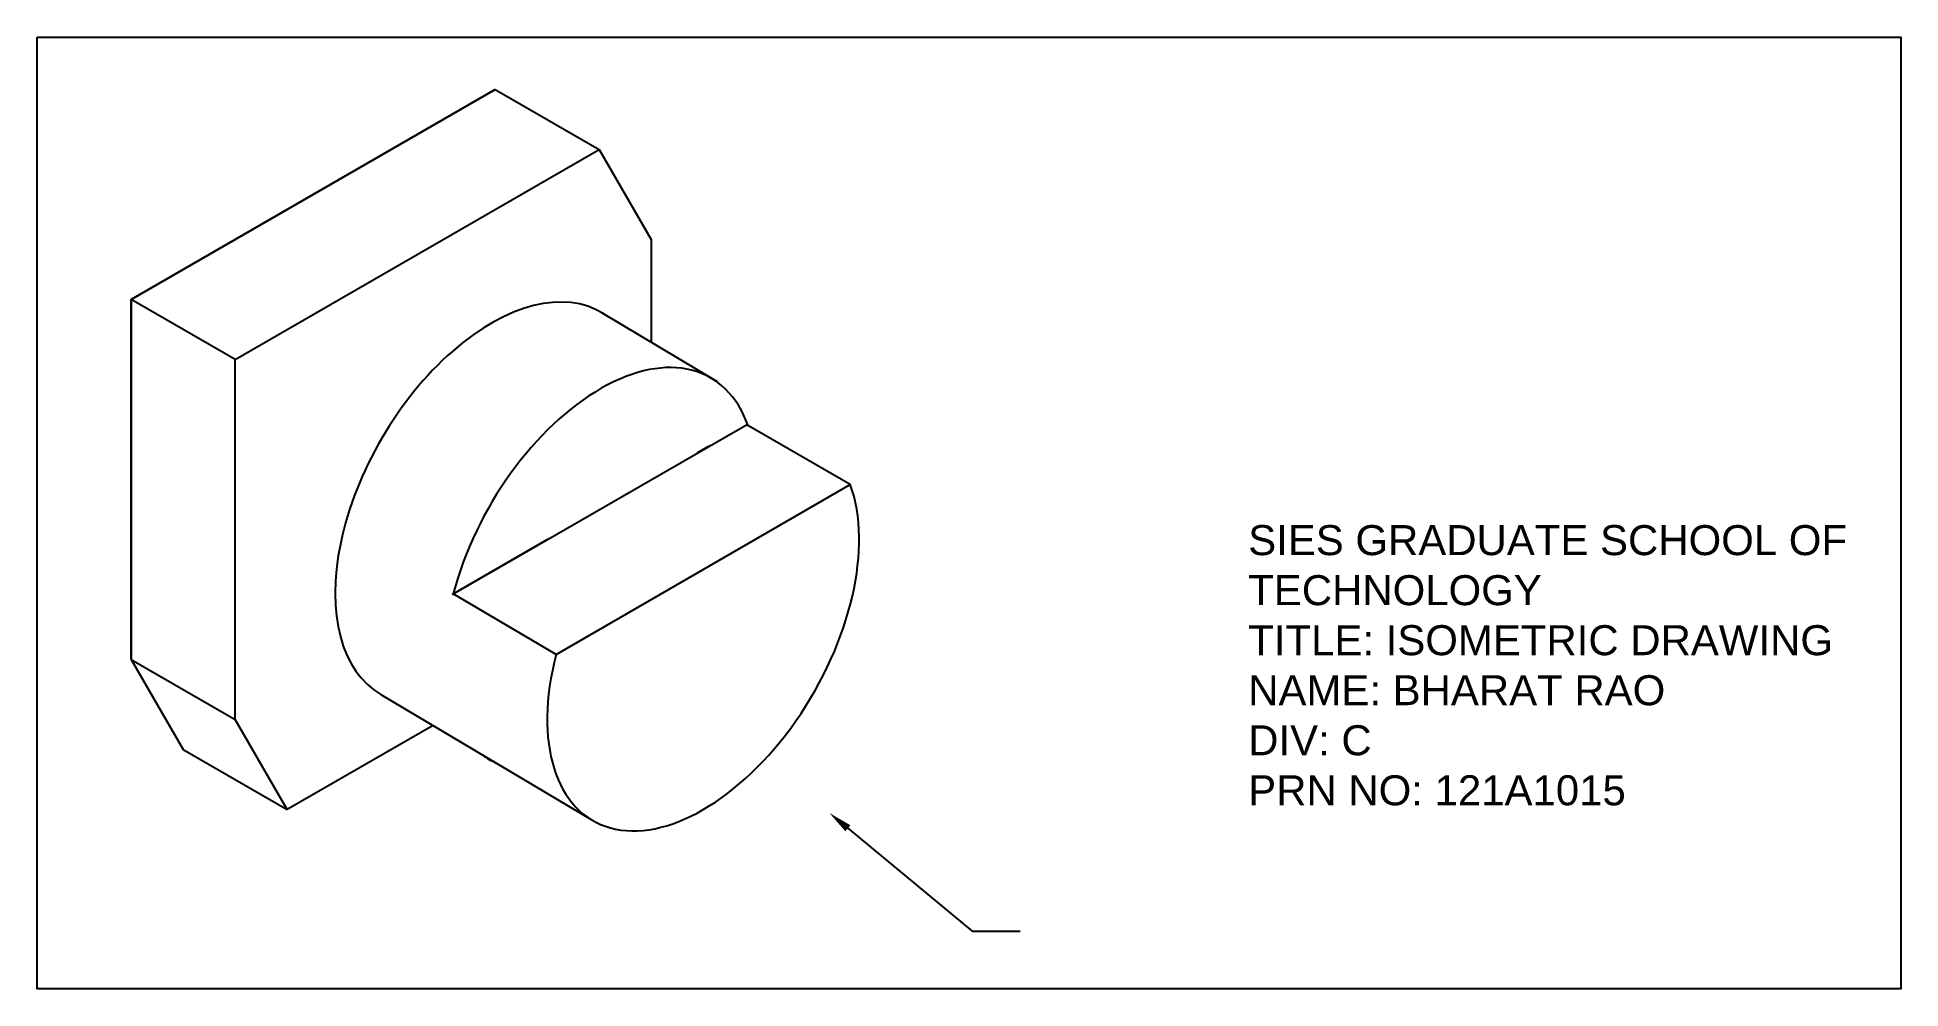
# Model space of a CAD drawing. Header units: millimetres. Extents: x 1380 to 1691, y 401 to 559.
import ezdxf
from ezdxf import colors
from ezdxf.entities.mleader import LeaderData, LeaderLine
from ezdxf.math import Vec2, Vec3

# ---------------------------------------------------------------- set-up
doc = ezdxf.new("R2010")
doc.units = ezdxf.units.MM
doc.styles.get("Standard").update_dxf_attribs({"font": 'arial.ttf'})

msp = doc.modelspace()

# ---------------------------------------------------------------- linework, layer by layer
for p, q in [((1395.81, 515.71), (1456.43, 550.71)), ((1456.43, 550.71), (1395.81, 515.71)), ((1456.43, 550.71), (1473.75, 540.71)), ((1413.13, 505.71), (1473.75, 540.71)), ((1473.75, 540.71), (1482.41, 525.71)), ((1482.41, 525.71), (1482.41, 508.62)), ((1395.81, 515.71), (1395.81, 455.71)), ((1413.13, 505.71), (1395.81, 515.71)), ((1395.81, 455.71), (1395.81, 515.71)), ((1413.13, 505.71), (1395.81, 515.71)), ((1474.13, 513.55), (1493.42, 502.06)), ((1413.13, 445.71), (1413.13, 505.71)), ((1493.31, 502), (1493.42, 502.06)), ((1449.28, 466.55), (1498.27, 494.83)), ((1515.57, 484.85), (1498.25, 494.85)), ((1466.58, 456.57), (1515.57, 484.85)), ((1449.45, 466.68), (1465.09, 475.71)), ((1465.12, 475.69), (1465.09, 475.71)), ((1456.43, 470.68), (1456.43, 470.71)), ((1466.58, 456.57), (1449.45, 466.68)), ((1395.81, 455.71), (1404.47, 440.71)), ((1395.81, 455.71), (1413.13, 445.71)), ((1437.38, 449.91), (1472.7, 428.89)), ((1421.79, 430.71), (1413.13, 445.71)), ((1446.09, 444.73), (1421.79, 430.71)), ((1404.47, 440.71), (1421.79, 430.71)), ((1456.43, 438.55), (1456.43, 438.57))]:
    msp.add_line(p, q)
msp.add_lwpolyline([(1380.16, 559.39), (1690.52, 559.39), (1690.52, 400.87), (1380.16, 400.87)], close=True)
for centre, start_param, end_param in [((1455.76, 481.73), 3.126188, 6.283185), ((1473.95, 470.82), 2.683881, 5.158995), ((1491.07, 460.71), 10.165784, 10.254569), ((1491.07, 460.71), 5.15795, 8.979217), ((1473.95, 470.82), 6.213053, 6.337913)]:
    msp.add_ellipse(centre, major_axis=(-18.37, -31.82), ratio=0.57735, start_param=start_param, end_param=end_param)

# ---------------------------------------------------------------- texts
at = {"insert": (1581.84, 478.11), "char_height": 2.5, "attachment_point": 1}
msp.add_mtext_dynamic_manual_height_columns('{\\H2x;SIES GRADUATE SCHOOL OF TECHNOLOGY\\PTITLE: ISOMETRIC DRAWING\\PNAME: BHARAT RAO\\PDIV: C\\PPRN NO: 121A1015}', width=103.6207, gutter_width=12.5, heights=[0], dxfattribs=at)

# ---------------------------------------------------------------- leaders
ml = msp.add_multileader_mtext('Standard')
ml.set_content('', color=256)
ml.set_leader_properties()
ml.build(insert=Vec2(0, 0))
ctx = ml.context
ctx.base_point, ctx.plane_origin = Vec3(1543.85, 410.46), Vec3(1512.09, 430.15)
notes = []
notes.append((ctx, [(0, (1, 1, 0), (1535.85, 410.46), (1, 0), 8, [(0, [(1512.09, 430.15)], 0, [])])]))
ctx.mtext.insert, ctx.mtext.flow_direction = Vec3(1545.85, 412.46), 5
for ctx, leaders in notes:
    for number, flags, end, landing, length, lines in leaders:
        leader = LeaderData()
        leader.index, (leader.has_last_leader_line, leader.has_dogleg_vector, leader.attachment_direction) = number, flags
        leader.last_leader_point, leader.dogleg_vector, leader.dogleg_length = Vec3(end), Vec3(landing), length
        for number, points, colour, breaks in lines:
            line = LeaderLine()
            line.index, line.vertices, line.color, line.breaks = number, Vec3.list(points), colors.encode_raw_color(colour), breaks
            leader.lines.append(line)
        ctx.leaders.append(leader)

doc.saveas('drawing.dxf')
